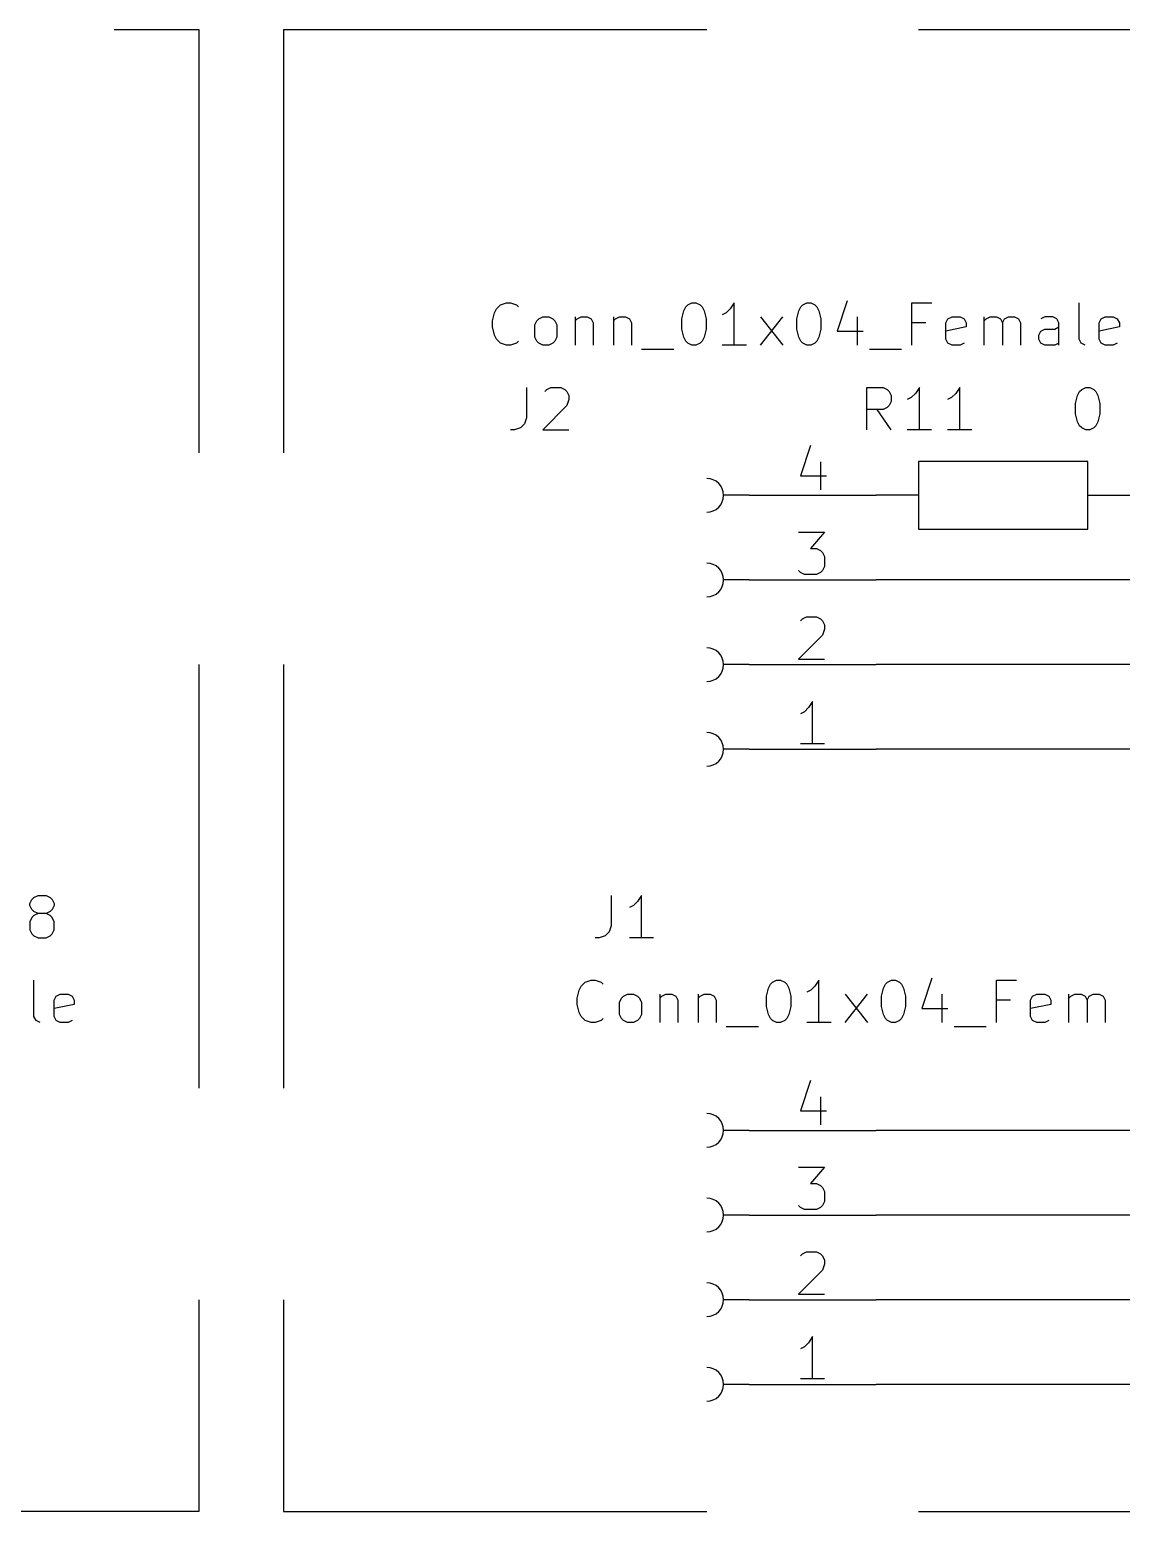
# Model space of a CAD drawing. Extents: x 0.4 to 16.1, y -11.3 to -0.4.
# Drawn here: x 3.55 to 4.84, y -4.05 to -2.3 of the extents above; entities that cross this region are included whole.
import ezdxf

# ---------------------------------------------------------------- set-up
doc = ezdxf.new("R2010")
doc.units = 0
doc.header["$MEASUREMENT"] = 0
doc.linetypes.add('DASHED', pattern=[0.75, 0.5, -0.25])
for name, color, linetype in [('BLUE3', 171, 'CONTINUOUS'), ('CYAN2', 4, 'CONTINUOUS'), ('GREEN3', 91, 'CONTINUOUS'), ('RED2', 1, 'CONTINUOUS'), ('RED3', 11, 'CONTINUOUS')]:
    doc.layers.add(name, color=color, linetype=linetype)

msp = doc.modelspace()

# ---------------------------------------------------------------- linework, layer by layer
at = {"layer": 'BLUE3', "linetype": 'DASHED'}
for p, q in [((0.65, -2.3), (3.75, -2.3)), ((3.75, -2.3), (3.75, -4.05)), ((3.85, -2.3), (6.2, -2.3)), ((3.85, -2.3), (3.85, -4.05)), ((3.75, -4.05), (0.65, -4.05)), ((3.85, -4.05), (6.2, -4.05))]:
    msp.add_line(p, q, dxfattribs=at)
at = {"layer": 'CYAN2', "linetype": 'CONTINUOUS'}
for p, q in [((4.10163, -2.62976), (4.10639, -2.625)), ((4.10163, -2.62976), (4.10639, -2.625)), ((4.10639, -2.625), (4.11354, -2.62262)), ((4.10639, -2.625), (4.11354, -2.62262)), ((4.11354, -2.62262), (4.1183, -2.62262)), ((4.11354, -2.62262), (4.1183, -2.62262)), ((4.1183, -2.62262), (4.12544, -2.625)), ((4.1183, -2.62262), (4.12544, -2.625)), ((4.12544, -2.625), (4.12782, -2.62738)), ((4.12544, -2.625), (4.12782, -2.62738)), ((4.32544, -2.62738), (4.32782, -2.625)), ((4.32544, -2.62738), (4.32782, -2.625)), ((4.32782, -2.625), (4.33258, -2.62262)), ((4.32782, -2.625), (4.33258, -2.62262)), ((4.33258, -2.62262), (4.33735, -2.62262)), ((4.33258, -2.62262), (4.33735, -2.62262)), ((4.33735, -2.62262), (4.34211, -2.625)), ((4.33735, -2.62262), (4.34211, -2.625)), ((4.34211, -2.625), (4.34449, -2.62738)), ((4.34211, -2.625), (4.34449, -2.62738)), ((4.38258, -2.62262), (4.37782, -2.62976)), ((4.38258, -2.62262), (4.37782, -2.62976)), ((4.38258, -2.67262), (4.38258, -2.62262)), ((4.38258, -2.67262), (4.38258, -2.62262)), ((4.46116, -2.62738), (4.46354, -2.625)), ((4.46116, -2.62738), (4.46354, -2.625)), ((4.46354, -2.625), (4.4683, -2.62262)), ((4.46354, -2.625), (4.4683, -2.62262)), ((4.4683, -2.62262), (4.47306, -2.62262)), ((4.4683, -2.62262), (4.47306, -2.62262)), ((4.47306, -2.62262), (4.47782, -2.625)), ((4.47306, -2.62262), (4.47782, -2.625)), ((4.47782, -2.625), (4.4802, -2.62738)), ((4.47782, -2.625), (4.4802, -2.62738)), ((4.51592, -2.62024), (4.50401, -2.65595)), ((4.51592, -2.62024), (4.50401, -2.65595)), ((4.59211, -2.67262), (4.59211, -2.62262)), ((4.59211, -2.62262), (4.61592, -2.62262)), ((4.59211, -2.67262), (4.59211, -2.62262)), ((4.59211, -2.62262), (4.61592, -2.62262)), ((4.78973, -2.66547), (4.78973, -2.62262)), ((4.78973, -2.66547), (4.78973, -2.62262)), ((4.09687, -2.64405), (4.09925, -2.63452)), ((4.09687, -2.64405), (4.09925, -2.63452)), ((4.09925, -2.63452), (4.10163, -2.62976)), ((4.09925, -2.63452), (4.10163, -2.62976)), ((4.14925, -2.64405), (4.15163, -2.64167)), ((4.14925, -2.64405), (4.15163, -2.64167)), ((4.15163, -2.64167), (4.15639, -2.63928)), ((4.15163, -2.64167), (4.15639, -2.63928)), ((4.15639, -2.63928), (4.16354, -2.63928)), ((4.15639, -2.63928), (4.16354, -2.63928)), ((4.16354, -2.63928), (4.1683, -2.64167)), ((4.16354, -2.63928), (4.1683, -2.64167)), ((4.1683, -2.64167), (4.17068, -2.64405)), ((4.1683, -2.64167), (4.17068, -2.64405)), ((4.19449, -2.63928), (4.19449, -2.67262)), ((4.19449, -2.63928), (4.19449, -2.67262)), ((4.19449, -2.64405), (4.19687, -2.64167)), ((4.19449, -2.64405), (4.19687, -2.64167)), ((4.19687, -2.64167), (4.20163, -2.63928)), ((4.19687, -2.64167), (4.20163, -2.63928)), ((4.20163, -2.63928), (4.20878, -2.63928)), ((4.20163, -2.63928), (4.20878, -2.63928)), ((4.20878, -2.63928), (4.21354, -2.64167)), ((4.20878, -2.63928), (4.21354, -2.64167)), ((4.21354, -2.64167), (4.21592, -2.64643)), ((4.21354, -2.64167), (4.21592, -2.64643)), ((4.23973, -2.63928), (4.23973, -2.67262)), ((4.23973, -2.63928), (4.23973, -2.67262)), ((4.23973, -2.64405), (4.24211, -2.64167)), ((4.23973, -2.64405), (4.24211, -2.64167)), ((4.24211, -2.64167), (4.24687, -2.63928)), ((4.24211, -2.64167), (4.24687, -2.63928)), ((4.24687, -2.63928), (4.25401, -2.63928)), ((4.24687, -2.63928), (4.25401, -2.63928)), ((4.25401, -2.63928), (4.25878, -2.64167)), ((4.25401, -2.63928), (4.25878, -2.64167)), ((4.25878, -2.64167), (4.26116, -2.64643)), ((4.25878, -2.64167), (4.26116, -2.64643)), ((4.32068, -2.64167), (4.32306, -2.63214)), ((4.32068, -2.64167), (4.32306, -2.63214)), ((4.32068, -2.65357), (4.32068, -2.64167)), ((4.32068, -2.65357), (4.32068, -2.64167)), ((4.32306, -2.63214), (4.32544, -2.62738)), ((4.32306, -2.63214), (4.32544, -2.62738)), ((4.34449, -2.62738), (4.34687, -2.63214)), ((4.34449, -2.62738), (4.34687, -2.63214)), ((4.34687, -2.63214), (4.34925, -2.64167)), ((4.34687, -2.63214), (4.34925, -2.64167)), ((4.34925, -2.64167), (4.34925, -2.65357)), ((4.34925, -2.64167), (4.34925, -2.65357)), ((4.37306, -2.63452), (4.3683, -2.6369)), ((4.37306, -2.63452), (4.3683, -2.6369)), ((4.37782, -2.62976), (4.37306, -2.63452)), ((4.37782, -2.62976), (4.37306, -2.63452)), ((4.41354, -2.67262), (4.43973, -2.63928)), ((4.41354, -2.63928), (4.43973, -2.67262)), ((4.41354, -2.67262), (4.43973, -2.63928)), ((4.41354, -2.63928), (4.43973, -2.67262)), ((4.45639, -2.64167), (4.45878, -2.63214)), ((4.45639, -2.64167), (4.45878, -2.63214)), ((4.45639, -2.65357), (4.45639, -2.64167)), ((4.45639, -2.65357), (4.45639, -2.64167)), ((4.45878, -2.63214), (4.46116, -2.62738)), ((4.45878, -2.63214), (4.46116, -2.62738)), ((4.4802, -2.62738), (4.48258, -2.63214)), ((4.4802, -2.62738), (4.48258, -2.63214)), ((4.48258, -2.63214), (4.48496, -2.64167)), ((4.48258, -2.63214), (4.48496, -2.64167)), ((4.48496, -2.64167), (4.48496, -2.65357)), ((4.48496, -2.64167), (4.48496, -2.65357)), ((4.52782, -2.63928), (4.52782, -2.67262)), ((4.52782, -2.63928), (4.52782, -2.67262)), ((4.63258, -2.64643), (4.63496, -2.64167)), ((4.63258, -2.64643), (4.63496, -2.64167)), ((4.63496, -2.64167), (4.63973, -2.63928)), ((4.63496, -2.64167), (4.63973, -2.63928)), ((4.63973, -2.63928), (4.64925, -2.63928)), ((4.63973, -2.63928), (4.64925, -2.63928)), ((4.64925, -2.63928), (4.65401, -2.64167)), ((4.64925, -2.63928), (4.65401, -2.64167)), ((4.65401, -2.64167), (4.65639, -2.64643)), ((4.65401, -2.64167), (4.65639, -2.64643)), ((4.67782, -2.67262), (4.67782, -2.63928)), ((4.67782, -2.67262), (4.67782, -2.63928)), ((4.67782, -2.64405), (4.6802, -2.64167)), ((4.67782, -2.64405), (4.6802, -2.64167)), ((4.6802, -2.64167), (4.68496, -2.63928)), ((4.6802, -2.64167), (4.68496, -2.63928)), ((4.68496, -2.63928), (4.69211, -2.63928)), ((4.68496, -2.63928), (4.69211, -2.63928)), ((4.69211, -2.63928), (4.69687, -2.64167)), ((4.69211, -2.63928), (4.69687, -2.64167)), ((4.69687, -2.64167), (4.69925, -2.64643)), ((4.69687, -2.64167), (4.69925, -2.64643)), ((4.69925, -2.64643), (4.70163, -2.64167)), ((4.69925, -2.64643), (4.70163, -2.64167)), ((4.70163, -2.64167), (4.70639, -2.63928)), ((4.70163, -2.64167), (4.70639, -2.63928)), ((4.70639, -2.63928), (4.71354, -2.63928)), ((4.70639, -2.63928), (4.71354, -2.63928)), ((4.71354, -2.63928), (4.7183, -2.64167)), ((4.71354, -2.63928), (4.7183, -2.64167)), ((4.7183, -2.64167), (4.72068, -2.64643)), ((4.7183, -2.64167), (4.72068, -2.64643)), ((4.74925, -2.63928), (4.74449, -2.64167)), ((4.74925, -2.63928), (4.74449, -2.64167)), ((4.75878, -2.63928), (4.74925, -2.63928)), ((4.75878, -2.63928), (4.74925, -2.63928)), ((4.76354, -2.64167), (4.75878, -2.63928)), ((4.76354, -2.64167), (4.75878, -2.63928)), ((4.76592, -2.64643), (4.76354, -2.64167)), ((4.76592, -2.64643), (4.76354, -2.64167)), ((4.81354, -2.64643), (4.81592, -2.64167)), ((4.81354, -2.64643), (4.81592, -2.64167)), ((4.81592, -2.64167), (4.82068, -2.63928)), ((4.81592, -2.64167), (4.82068, -2.63928)), ((4.82068, -2.63928), (4.8302, -2.63928)), ((4.82068, -2.63928), (4.8302, -2.63928)), ((4.8302, -2.63928), (4.83496, -2.64167)), ((4.8302, -2.63928), (4.83496, -2.64167)), ((4.83496, -2.64167), (4.83735, -2.64643)), ((4.83496, -2.64167), (4.83735, -2.64643)), ((4.09687, -2.65119), (4.09687, -2.64405)), ((4.09687, -2.65119), (4.09687, -2.64405)), ((4.09925, -2.66071), (4.09687, -2.65119)), ((4.09925, -2.66071), (4.09687, -2.65119)), ((4.14687, -2.64881), (4.14925, -2.64405)), ((4.14687, -2.64881), (4.14925, -2.64405)), ((4.14687, -2.66309), (4.14687, -2.64881)), ((4.14687, -2.66309), (4.14687, -2.64881)), ((4.17068, -2.64405), (4.17306, -2.64881)), ((4.17068, -2.64405), (4.17306, -2.64881)), ((4.17306, -2.64881), (4.17306, -2.66309)), ((4.17306, -2.64881), (4.17306, -2.66309)), ((4.21592, -2.64643), (4.21592, -2.67262)), ((4.21592, -2.64643), (4.21592, -2.67262)), ((4.26116, -2.64643), (4.26116, -2.67262)), ((4.26116, -2.64643), (4.26116, -2.67262)), ((4.32306, -2.66309), (4.32068, -2.65357)), ((4.32306, -2.66309), (4.32068, -2.65357)), ((4.34925, -2.65357), (4.34687, -2.66309)), ((4.34925, -2.65357), (4.34687, -2.66309)), ((4.45878, -2.66309), (4.45639, -2.65357)), ((4.45878, -2.66309), (4.45639, -2.65357)), ((4.48496, -2.65357), (4.48258, -2.66309)), ((4.48496, -2.65357), (4.48258, -2.66309)), ((4.50401, -2.65595), (4.53496, -2.65595)), ((4.50401, -2.65595), (4.53496, -2.65595)), ((4.60878, -2.64643), (4.59211, -2.64643)), ((4.60878, -2.64643), (4.59211, -2.64643)), ((4.63258, -2.66547), (4.63258, -2.64643)), ((4.63258, -2.66547), (4.63258, -2.64643)), ((4.65639, -2.65119), (4.63258, -2.65595)), ((4.65639, -2.65119), (4.63258, -2.65595)), ((4.65639, -2.64643), (4.65639, -2.65119)), ((4.65639, -2.64643), (4.65639, -2.65119)), ((4.69925, -2.64643), (4.69925, -2.67262)), ((4.69925, -2.64643), (4.69925, -2.67262)), ((4.72068, -2.64643), (4.72068, -2.67262)), ((4.72068, -2.64643), (4.72068, -2.67262)), ((4.74211, -2.66071), (4.74449, -2.65595)), ((4.74211, -2.66071), (4.74449, -2.65595)), ((4.74449, -2.65595), (4.74925, -2.65357)), ((4.74449, -2.65595), (4.74925, -2.65357)), ((4.74925, -2.65357), (4.76116, -2.65357)), ((4.74925, -2.65357), (4.76116, -2.65357)), ((4.76116, -2.65357), (4.76592, -2.65119)), ((4.76116, -2.65357), (4.76592, -2.65119)), ((4.76592, -2.67262), (4.76592, -2.64643)), ((4.76592, -2.67262), (4.76592, -2.64643)), ((4.81354, -2.66547), (4.81354, -2.64643)), ((4.81354, -2.66547), (4.81354, -2.64643)), ((4.83735, -2.65119), (4.81354, -2.65595)), ((4.83735, -2.65119), (4.81354, -2.65595)), ((4.83735, -2.64643), (4.83735, -2.65119)), ((4.83735, -2.64643), (4.83735, -2.65119)), ((4.10163, -2.66547), (4.09925, -2.66071)), ((4.10163, -2.66547), (4.09925, -2.66071)), ((4.10639, -2.67024), (4.10163, -2.66547)), ((4.10639, -2.67024), (4.10163, -2.66547)), ((4.11354, -2.67262), (4.10639, -2.67024)), ((4.11354, -2.67262), (4.10639, -2.67024)), ((4.1183, -2.67262), (4.11354, -2.67262)), ((4.1183, -2.67262), (4.11354, -2.67262)), ((4.12544, -2.67024), (4.1183, -2.67262)), ((4.12544, -2.67024), (4.1183, -2.67262)), ((4.12782, -2.66785), (4.12544, -2.67024)), ((4.12782, -2.66785), (4.12544, -2.67024)), ((4.14925, -2.66785), (4.14687, -2.66309)), ((4.14925, -2.66785), (4.14687, -2.66309)), ((4.15163, -2.67024), (4.14925, -2.66785)), ((4.15163, -2.67024), (4.14925, -2.66785)), ((4.15639, -2.67262), (4.15163, -2.67024)), ((4.15639, -2.67262), (4.15163, -2.67024)), ((4.16354, -2.67262), (4.15639, -2.67262)), ((4.16354, -2.67262), (4.15639, -2.67262)), ((4.1683, -2.67024), (4.16354, -2.67262)), ((4.1683, -2.67024), (4.16354, -2.67262)), ((4.17068, -2.66785), (4.1683, -2.67024)), ((4.17068, -2.66785), (4.1683, -2.67024)), ((4.17306, -2.66309), (4.17068, -2.66785)), ((4.17306, -2.66309), (4.17068, -2.66785)), ((4.27306, -2.67738), (4.31116, -2.67738)), ((4.27306, -2.67738), (4.31116, -2.67738)), ((4.32544, -2.66785), (4.32306, -2.66309)), ((4.32544, -2.66785), (4.32306, -2.66309)), ((4.32782, -2.67024), (4.32544, -2.66785)), ((4.32782, -2.67024), (4.32544, -2.66785)), ((4.33258, -2.67262), (4.32782, -2.67024)), ((4.33258, -2.67262), (4.32782, -2.67024)), ((4.33735, -2.67262), (4.33258, -2.67262)), ((4.33735, -2.67262), (4.33258, -2.67262)), ((4.34211, -2.67024), (4.33735, -2.67262)), ((4.34211, -2.67024), (4.33735, -2.67262)), ((4.34449, -2.66785), (4.34211, -2.67024)), ((4.34449, -2.66785), (4.34211, -2.67024)), ((4.34687, -2.66309), (4.34449, -2.66785)), ((4.34687, -2.66309), (4.34449, -2.66785)), ((4.39687, -2.67262), (4.3683, -2.67262)), ((4.39687, -2.67262), (4.3683, -2.67262)), ((4.46116, -2.66785), (4.45878, -2.66309)), ((4.46116, -2.66785), (4.45878, -2.66309)), ((4.46354, -2.67024), (4.46116, -2.66785)), ((4.46354, -2.67024), (4.46116, -2.66785)), ((4.4683, -2.67262), (4.46354, -2.67024)), ((4.4683, -2.67262), (4.46354, -2.67024)), ((4.47306, -2.67262), (4.4683, -2.67262)), ((4.47306, -2.67262), (4.4683, -2.67262)), ((4.47782, -2.67024), (4.47306, -2.67262)), ((4.47782, -2.67024), (4.47306, -2.67262)), ((4.4802, -2.66785), (4.47782, -2.67024)), ((4.4802, -2.66785), (4.47782, -2.67024)), ((4.48258, -2.66309), (4.4802, -2.66785)), ((4.48258, -2.66309), (4.4802, -2.66785)), ((4.54211, -2.67738), (4.5802, -2.67738)), ((4.54211, -2.67738), (4.5802, -2.67738)), ((4.63496, -2.67024), (4.63258, -2.66547)), ((4.63496, -2.67024), (4.63258, -2.66547)), ((4.63973, -2.67262), (4.63496, -2.67024)), ((4.63973, -2.67262), (4.63496, -2.67024)), ((4.64925, -2.67262), (4.63973, -2.67262)), ((4.64925, -2.67262), (4.63973, -2.67262)), ((4.65401, -2.67024), (4.64925, -2.67262)), ((4.65401, -2.67024), (4.64925, -2.67262)), ((4.74211, -2.66547), (4.74211, -2.66071)), ((4.74211, -2.66547), (4.74211, -2.66071)), ((4.74449, -2.67024), (4.74211, -2.66547)), ((4.74449, -2.67024), (4.74211, -2.66547)), ((4.74925, -2.67262), (4.74449, -2.67024)), ((4.74925, -2.67262), (4.74449, -2.67024)), ((4.76116, -2.67262), (4.74925, -2.67262)), ((4.76116, -2.67262), (4.74925, -2.67262)), ((4.76592, -2.67024), (4.76116, -2.67262)), ((4.76592, -2.67024), (4.76116, -2.67262)), ((4.79211, -2.67024), (4.78973, -2.66547)), ((4.79211, -2.67024), (4.78973, -2.66547)), ((4.79687, -2.67262), (4.79211, -2.67024)), ((4.79687, -2.67262), (4.79211, -2.67024)), ((4.81592, -2.67024), (4.81354, -2.66547)), ((4.81592, -2.67024), (4.81354, -2.66547)), ((4.82068, -2.67262), (4.81592, -2.67024)), ((4.82068, -2.67262), (4.81592, -2.67024)), ((4.8302, -2.67262), (4.82068, -2.67262)), ((4.8302, -2.67262), (4.82068, -2.67262)), ((4.83496, -2.67024), (4.8302, -2.67262)), ((4.83496, -2.67024), (4.8302, -2.67262)), ((4.13735, -2.72262), (4.13735, -2.75833)), ((4.13735, -2.72262), (4.13735, -2.75833)), ((4.15878, -2.72738), (4.16116, -2.725)), ((4.15878, -2.72738), (4.16116, -2.725)), ((4.16116, -2.725), (4.16592, -2.72262)), ((4.16116, -2.725), (4.16592, -2.72262)), ((4.16592, -2.72262), (4.17782, -2.72262)), ((4.16592, -2.72262), (4.17782, -2.72262)), ((4.17782, -2.72262), (4.18259, -2.725)), ((4.17782, -2.72262), (4.18259, -2.725)), ((4.18259, -2.725), (4.18496, -2.72738)), ((4.18259, -2.725), (4.18496, -2.72738)), ((4.18496, -2.72738), (4.18735, -2.73214)), ((4.18496, -2.72738), (4.18735, -2.73214)), ((4.53928, -2.77261), (4.53928, -2.72261)), ((4.53928, -2.72261), (4.55833, -2.72261)), ((4.53928, -2.77261), (4.53928, -2.72261)), ((4.53928, -2.72261), (4.55833, -2.72261)), ((4.55833, -2.72261), (4.56309, -2.725)), ((4.55833, -2.72261), (4.56309, -2.725)), ((4.56309, -2.725), (4.56547, -2.72737)), ((4.56309, -2.725), (4.56547, -2.72737)), ((4.56547, -2.72737), (4.56785, -2.73214)), ((4.56547, -2.72737), (4.56785, -2.73214)), ((4.59643, -2.72976), (4.59167, -2.73452)), ((4.59643, -2.72976), (4.59167, -2.73452)), ((4.60119, -2.72261), (4.59643, -2.72976)), ((4.60119, -2.72261), (4.59643, -2.72976)), ((4.60119, -2.77261), (4.60119, -2.72261)), ((4.60119, -2.77261), (4.60119, -2.72261)), ((4.64405, -2.72976), (4.63928, -2.73452)), ((4.64405, -2.72976), (4.63928, -2.73452)), ((4.64881, -2.72261), (4.64405, -2.72976)), ((4.64881, -2.72261), (4.64405, -2.72976)), ((4.64881, -2.77261), (4.64881, -2.72261)), ((4.64881, -2.77261), (4.64881, -2.72261)), ((4.78809, -2.73214), (4.79047, -2.72737)), ((4.78809, -2.73214), (4.79047, -2.72737)), ((4.79047, -2.72737), (4.79285, -2.725)), ((4.79047, -2.72737), (4.79285, -2.725)), ((4.79285, -2.725), (4.79762, -2.72261)), ((4.79285, -2.725), (4.79762, -2.72261)), ((4.79762, -2.72261), (4.80238, -2.72261)), ((4.79762, -2.72261), (4.80238, -2.72261)), ((4.80238, -2.72261), (4.80714, -2.725)), ((4.80238, -2.72261), (4.80714, -2.725)), ((4.80714, -2.725), (4.80952, -2.72737)), ((4.80714, -2.725), (4.80952, -2.72737)), ((4.80952, -2.72737), (4.8119, -2.73214)), ((4.80952, -2.72737), (4.8119, -2.73214)), ((4.18496, -2.74405), (4.15639, -2.77262)), ((4.18496, -2.74405), (4.15639, -2.77262)), ((4.18735, -2.7369), (4.18496, -2.74405)), ((4.18735, -2.7369), (4.18496, -2.74405)), ((4.18735, -2.73214), (4.18735, -2.7369)), ((4.18735, -2.73214), (4.18735, -2.7369)), ((4.56309, -2.74642), (4.55833, -2.7488)), ((4.56309, -2.74642), (4.55833, -2.7488)), ((4.56547, -2.74404), (4.56309, -2.74642)), ((4.56547, -2.74404), (4.56309, -2.74642)), ((4.56785, -2.73928), (4.56547, -2.74404)), ((4.56785, -2.73928), (4.56547, -2.74404)), ((4.56785, -2.73214), (4.56785, -2.73928)), ((4.56785, -2.73214), (4.56785, -2.73928)), ((4.59167, -2.73452), (4.5869, -2.7369)), ((4.59167, -2.73452), (4.5869, -2.7369)), ((4.63928, -2.73452), (4.63452, -2.7369)), ((4.63928, -2.73452), (4.63452, -2.7369)), ((4.78571, -2.74166), (4.78809, -2.73214)), ((4.78571, -2.74166), (4.78809, -2.73214)), ((4.78571, -2.75357), (4.78571, -2.74166)), ((4.78571, -2.75357), (4.78571, -2.74166)), ((4.8119, -2.73214), (4.81428, -2.74166)), ((4.8119, -2.73214), (4.81428, -2.74166)), ((4.81428, -2.74166), (4.81428, -2.75357)), ((4.81428, -2.74166), (4.81428, -2.75357)), ((4.13735, -2.75833), (4.13496, -2.76547)), ((4.13735, -2.75833), (4.13496, -2.76547)), ((4.55833, -2.7488), (4.53928, -2.7488)), ((4.55833, -2.7488), (4.53928, -2.7488)), ((4.56785, -2.77261), (4.55119, -2.7488)), ((4.56785, -2.77261), (4.55119, -2.7488)), ((4.78809, -2.76309), (4.78571, -2.75357)), ((4.78809, -2.76309), (4.78571, -2.75357)), ((4.79047, -2.76785), (4.78809, -2.76309)), ((4.79047, -2.76785), (4.78809, -2.76309)), ((4.8119, -2.76309), (4.80952, -2.76785)), ((4.8119, -2.76309), (4.80952, -2.76785)), ((4.81428, -2.75357), (4.8119, -2.76309)), ((4.81428, -2.75357), (4.8119, -2.76309)), ((4.12306, -2.77262), (4.1183, -2.77262)), ((4.12306, -2.77262), (4.1183, -2.77262)), ((4.1302, -2.77024), (4.12306, -2.77262)), ((4.1302, -2.77024), (4.12306, -2.77262)), ((4.13496, -2.76547), (4.1302, -2.77024)), ((4.13496, -2.76547), (4.1302, -2.77024)), ((4.15639, -2.77262), (4.18735, -2.77262)), ((4.15639, -2.77262), (4.18735, -2.77262)), ((4.61547, -2.77261), (4.5869, -2.77261)), ((4.61547, -2.77261), (4.5869, -2.77261)), ((4.66309, -2.77261), (4.63452, -2.77261)), ((4.66309, -2.77261), (4.63452, -2.77261)), ((4.79285, -2.77023), (4.79047, -2.76785)), ((4.79285, -2.77023), (4.79047, -2.76785)), ((4.79762, -2.77261), (4.79285, -2.77023)), ((4.79762, -2.77261), (4.79285, -2.77023)), ((4.80238, -2.77261), (4.79762, -2.77261)), ((4.80238, -2.77261), (4.79762, -2.77261)), ((4.80714, -2.77023), (4.80238, -2.77261)), ((4.80714, -2.77023), (4.80238, -2.77261)), ((4.80952, -2.76785), (4.80714, -2.77023)), ((4.80952, -2.76785), (4.80714, -2.77023)), ((3.55312, -3.32737), (3.5555, -3.325)), ((3.5555, -3.325), (3.56026, -3.32261)), ((3.56026, -3.32261), (3.56979, -3.32261)), ((3.56979, -3.32261), (3.57455, -3.325)), ((3.57455, -3.325), (3.57693, -3.32737)), ((4.23735, -3.32262), (4.23735, -3.35833)), ((4.27306, -3.32262), (4.2683, -3.32976)), ((4.27306, -3.37262), (4.27306, -3.32262)), ((3.55074, -3.33214), (3.55312, -3.32737)), ((3.55074, -3.33452), (3.55074, -3.33214)), ((3.55312, -3.33928), (3.55074, -3.33452)), ((3.5555, -3.34166), (3.55312, -3.33928)), ((3.56026, -3.34404), (3.5555, -3.34166)), ((3.57455, -3.34166), (3.56979, -3.34404)), ((3.57693, -3.33928), (3.57455, -3.34166)), ((3.57693, -3.32737), (3.57931, -3.33214)), ((3.57931, -3.33452), (3.57693, -3.33928)), ((3.57931, -3.33214), (3.57931, -3.33452)), ((4.26354, -3.33452), (4.25878, -3.3369)), ((4.2683, -3.32976), (4.26354, -3.33452)), ((3.55312, -3.3488), (3.55074, -3.35357)), ((3.55074, -3.35357), (3.55074, -3.36309)), ((3.5555, -3.34642), (3.55312, -3.3488)), ((3.56026, -3.34404), (3.5555, -3.34642)), ((3.56979, -3.34404), (3.56026, -3.34404)), ((3.57455, -3.34642), (3.56979, -3.34404)), ((3.57693, -3.3488), (3.57455, -3.34642)), ((3.57931, -3.35357), (3.57693, -3.3488)), ((3.57931, -3.36309), (3.57931, -3.35357)), ((4.23735, -3.35833), (4.23496, -3.36547)), ((3.55074, -3.36309), (3.55312, -3.36785)), ((3.55312, -3.36785), (3.5555, -3.37023)), ((3.5555, -3.37023), (3.56026, -3.37261)), ((3.56026, -3.37261), (3.56979, -3.37261)), ((3.56979, -3.37261), (3.57455, -3.37023)), ((3.57455, -3.37023), (3.57693, -3.36785)), ((3.57693, -3.36785), (3.57931, -3.36309)), ((4.22306, -3.37262), (4.2183, -3.37262)), ((4.2302, -3.37024), (4.22306, -3.37262)), ((4.23496, -3.36547), (4.2302, -3.37024)), ((4.28735, -3.37262), (4.25878, -3.37262)), ((3.5555, -3.46547), (3.5555, -3.42261)), ((4.19925, -3.43452), (4.20163, -3.42976)), ((4.20163, -3.42976), (4.20639, -3.425)), ((4.20639, -3.425), (4.21354, -3.42262)), ((4.21354, -3.42262), (4.2183, -3.42262)), ((4.2183, -3.42262), (4.22544, -3.425)), ((4.22544, -3.425), (4.22782, -3.42738)), ((4.42306, -3.43214), (4.42544, -3.42738)), ((4.42544, -3.42738), (4.42782, -3.425)), ((4.42782, -3.425), (4.43258, -3.42262)), ((4.43258, -3.42262), (4.43735, -3.42262)), ((4.43735, -3.42262), (4.44211, -3.425)), ((4.44211, -3.425), (4.44449, -3.42738)), ((4.44449, -3.42738), (4.44687, -3.43214)), ((4.47782, -3.42976), (4.47306, -3.43452)), ((4.48258, -3.42262), (4.47782, -3.42976)), ((4.48258, -3.47262), (4.48258, -3.42262)), ((4.55878, -3.43214), (4.56116, -3.42738)), ((4.56116, -3.42738), (4.56354, -3.425)), ((4.56354, -3.425), (4.5683, -3.42262)), ((4.5683, -3.42262), (4.57306, -3.42262)), ((4.57306, -3.42262), (4.57782, -3.425)), ((4.57782, -3.425), (4.5802, -3.42738)), ((4.5802, -3.42738), (4.58258, -3.43214)), ((4.61592, -3.42024), (4.60401, -3.45595)), ((4.69211, -3.47262), (4.69211, -3.42262)), ((4.69211, -3.42262), (4.71592, -3.42262)), ((3.57931, -3.44642), (3.58169, -3.44166)), ((3.57931, -3.46547), (3.57931, -3.44642)), ((3.58169, -3.44166), (3.58646, -3.43928)), ((3.58646, -3.43928), (3.59598, -3.43928)), ((3.59598, -3.43928), (3.60074, -3.44166)), ((3.60074, -3.44166), (3.60312, -3.44642)), ((3.60312, -3.44642), (3.60312, -3.45119)), ((4.19687, -3.44405), (4.19925, -3.43452)), ((4.19687, -3.45119), (4.19687, -3.44405)), ((4.24687, -3.44881), (4.24925, -3.44405)), ((4.24925, -3.44405), (4.25163, -3.44167)), ((4.25163, -3.44167), (4.25639, -3.43928)), ((4.25639, -3.43928), (4.26354, -3.43928)), ((4.26354, -3.43928), (4.2683, -3.44167)), ((4.2683, -3.44167), (4.27068, -3.44405)), ((4.27068, -3.44405), (4.27306, -3.44881)), ((4.29449, -3.43928), (4.29449, -3.47262)), ((4.29449, -3.44405), (4.29687, -3.44167)), ((4.29687, -3.44167), (4.30163, -3.43928)), ((4.30163, -3.43928), (4.30878, -3.43928)), ((4.30878, -3.43928), (4.31354, -3.44167)), ((4.31354, -3.44167), (4.31592, -3.44643)), ((4.31592, -3.44643), (4.31592, -3.47262)), ((4.33973, -3.43928), (4.33973, -3.47262)), ((4.33973, -3.44405), (4.34211, -3.44167)), ((4.34211, -3.44167), (4.34687, -3.43928)), ((4.34687, -3.43928), (4.35401, -3.43928)), ((4.35401, -3.43928), (4.35878, -3.44167)), ((4.35878, -3.44167), (4.36116, -3.44643)), ((4.36116, -3.44643), (4.36116, -3.47262)), ((4.42068, -3.44167), (4.42306, -3.43214)), ((4.42068, -3.45357), (4.42068, -3.44167)), ((4.44687, -3.43214), (4.44925, -3.44167)), ((4.44925, -3.44167), (4.44925, -3.45357)), ((4.47306, -3.43452), (4.4683, -3.4369)), ((4.51354, -3.47262), (4.53973, -3.43928)), ((4.51354, -3.43928), (4.53973, -3.47262)), ((4.55639, -3.44167), (4.55878, -3.43214)), ((4.55639, -3.45357), (4.55639, -3.44167)), ((4.58258, -3.43214), (4.58496, -3.44167)), ((4.58496, -3.44167), (4.58496, -3.45357)), ((4.62782, -3.43928), (4.62782, -3.47262)), ((4.70878, -3.44643), (4.69211, -3.44643)), ((4.73258, -3.44643), (4.73496, -3.44167)), ((4.73258, -3.46547), (4.73258, -3.44643)), ((4.73496, -3.44167), (4.73973, -3.43928)), ((4.73973, -3.43928), (4.74925, -3.43928)), ((4.74925, -3.43928), (4.75401, -3.44167)), ((4.75401, -3.44167), (4.75639, -3.44643)), ((4.75639, -3.44643), (4.75639, -3.45119)), ((4.77782, -3.47262), (4.77782, -3.43928)), ((4.77782, -3.44405), (4.7802, -3.44167)), ((4.7802, -3.44167), (4.78496, -3.43928)), ((4.78496, -3.43928), (4.79211, -3.43928)), ((4.79211, -3.43928), (4.79687, -3.44167)), ((4.79687, -3.44167), (4.79925, -3.44643)), ((4.79925, -3.44643), (4.80163, -3.44167)), ((4.79925, -3.44643), (4.79925, -3.47262)), ((4.80163, -3.44167), (4.80639, -3.43928)), ((4.80639, -3.43928), (4.81354, -3.43928)), ((4.81354, -3.43928), (4.8183, -3.44167)), ((4.8183, -3.44167), (4.82068, -3.44643)), ((4.82068, -3.44643), (4.82068, -3.47262)), ((3.60312, -3.45119), (3.57931, -3.45594)), ((4.19925, -3.46071), (4.19687, -3.45119)), ((4.20163, -3.46547), (4.19925, -3.46071)), ((4.24687, -3.46309), (4.24687, -3.44881)), ((4.24925, -3.46785), (4.24687, -3.46309)), ((4.27306, -3.46309), (4.27068, -3.46785)), ((4.27306, -3.44881), (4.27306, -3.46309)), ((4.42306, -3.46309), (4.42068, -3.45357)), ((4.42544, -3.46785), (4.42306, -3.46309)), ((4.44687, -3.46309), (4.44449, -3.46785)), ((4.44925, -3.45357), (4.44687, -3.46309)), ((4.55878, -3.46309), (4.55639, -3.45357)), ((4.56116, -3.46785), (4.55878, -3.46309)), ((4.58258, -3.46309), (4.5802, -3.46785)), ((4.58496, -3.45357), (4.58258, -3.46309)), ((4.60401, -3.45595), (4.63496, -3.45595)), ((4.75639, -3.45119), (4.73258, -3.45595)), ((3.55789, -3.47023), (3.5555, -3.46547)), ((3.56265, -3.47261), (3.55789, -3.47023)), ((3.58169, -3.47023), (3.57931, -3.46547)), ((3.58646, -3.47261), (3.58169, -3.47023)), ((3.59598, -3.47261), (3.58646, -3.47261)), ((3.60074, -3.47023), (3.59598, -3.47261)), ((4.20639, -3.47024), (4.20163, -3.46547)), ((4.21354, -3.47262), (4.20639, -3.47024)), ((4.2183, -3.47262), (4.21354, -3.47262)), ((4.22544, -3.47024), (4.2183, -3.47262)), ((4.22782, -3.46785), (4.22544, -3.47024)), ((4.25163, -3.47024), (4.24925, -3.46785)), ((4.25639, -3.47262), (4.25163, -3.47024)), ((4.26354, -3.47262), (4.25639, -3.47262)), ((4.2683, -3.47024), (4.26354, -3.47262)), ((4.27068, -3.46785), (4.2683, -3.47024)), ((4.37306, -3.47738), (4.41116, -3.47738)), ((4.42782, -3.47024), (4.42544, -3.46785)), ((4.43258, -3.47262), (4.42782, -3.47024)), ((4.43735, -3.47262), (4.43258, -3.47262)), ((4.44211, -3.47024), (4.43735, -3.47262)), ((4.44449, -3.46785), (4.44211, -3.47024)), ((4.49687, -3.47262), (4.4683, -3.47262)), ((4.56354, -3.47024), (4.56116, -3.46785)), ((4.5683, -3.47262), (4.56354, -3.47024)), ((4.57306, -3.47262), (4.5683, -3.47262)), ((4.57782, -3.47024), (4.57306, -3.47262)), ((4.5802, -3.46785), (4.57782, -3.47024)), ((4.64211, -3.47738), (4.6802, -3.47738)), ((4.73496, -3.47024), (4.73258, -3.46547)), ((4.73973, -3.47262), (4.73496, -3.47024)), ((4.74925, -3.47262), (4.73973, -3.47262)), ((4.75401, -3.47024), (4.74925, -3.47262))]:
    msp.add_line(p, q, dxfattribs=at)
at = {"layer": 'GREEN3', "linetype": 'CONTINUOUS'}
for p, q in [((5.35, -2.95), (4.55, -2.95)), ((5.35, -3.05), (4.55, -3.05)), ((5.35, -3.15), (4.55, -3.15)), ((4.85, -3.6), (4.55, -3.6)), ((4.85, -3.7), (4.55, -3.7)), ((4.85, -3.8), (4.55, -3.8)), ((4.85, -3.9), (4.55, -3.9))]:
    msp.add_line(p, q, dxfattribs=at)
at = {"layer": 'RED2', "linetype": 'CONTINUOUS'}
for p, q in [((4.6, -2.81), (4.6, -2.89)), ((4.8, -2.81), (4.6, -2.81)), ((4.8, -2.89), (4.8, -2.81)), ((4.4, -2.85), (4.37, -2.85)), ((4.4, -2.85), (4.55, -2.85)), ((4.4, -2.85), (4.55, -2.85)), ((4.6, -2.85), (4.55, -2.85)), ((4.6, -2.85), (4.55, -2.85)), ((4.8, -2.85), (4.85, -2.85)), ((4.8, -2.85), (4.85, -2.85)), ((4.6, -2.89), (4.8, -2.89)), ((4.4, -2.95), (4.37, -2.95)), ((4.4, -2.95), (4.55, -2.95)), ((4.4, -2.95), (4.55, -2.95)), ((4.4, -3.05), (4.37, -3.05)), ((4.4, -3.05), (4.55, -3.05)), ((4.4, -3.05), (4.55, -3.05)), ((4.4, -3.15), (4.37, -3.15)), ((4.4, -3.15), (4.55, -3.15)), ((4.4, -3.15), (4.55, -3.15)), ((4.4, -3.6), (4.37, -3.6)), ((4.4, -3.6), (4.55, -3.6)), ((4.4, -3.7), (4.37, -3.7)), ((4.4, -3.7), (4.55, -3.7)), ((4.4, -3.8), (4.37, -3.8)), ((4.4, -3.8), (4.55, -3.8)), ((4.4, -3.9), (4.37, -3.9)), ((4.4, -3.9), (4.55, -3.9))]:
    msp.add_line(p, q, dxfattribs=at)
at = {"layer": 'RED2'}
for centre in [(4.35, -2.85), (4.35, -2.95), (4.35, -3.05), (4.35, -3.15), (4.35, -3.6), (4.35, -3.7), (4.35, -3.8), (4.35, -3.9)]:
    msp.add_arc(centre, 0.02, -449.9, -270.1, dxfattribs=at)
at = {"layer": 'RED3', "linetype": 'CONTINUOUS'}
for p, q in [((4.47262, -2.79124), (4.46071, -2.82695)), ((4.47262, -2.79124), (4.46071, -2.82695)), ((4.48452, -2.81028), (4.48452, -2.84362)), ((4.48452, -2.81028), (4.48452, -2.84362)), ((4.46071, -2.82695), (4.49167, -2.82695)), ((4.46071, -2.82695), (4.49167, -2.82695)), ((4.45833, -2.89362), (4.48928, -2.89362)), ((4.45833, -2.89362), (4.48928, -2.89362)), ((4.48928, -2.89362), (4.47262, -2.91267)), ((4.48928, -2.89362), (4.47262, -2.91267)), ((4.47262, -2.91267), (4.47976, -2.91267)), ((4.47262, -2.91267), (4.47976, -2.91267)), ((4.47976, -2.91267), (4.48452, -2.91505)), ((4.47976, -2.91267), (4.48452, -2.91505)), ((4.48452, -2.91505), (4.4869, -2.91743)), ((4.48452, -2.91505), (4.4869, -2.91743)), ((4.4869, -2.91743), (4.48928, -2.92219)), ((4.4869, -2.91743), (4.48928, -2.92219)), ((4.48928, -2.92219), (4.48928, -2.93409)), ((4.48928, -2.92219), (4.48928, -2.93409)), ((4.46071, -2.94124), (4.45833, -2.93885)), ((4.46071, -2.94124), (4.45833, -2.93885)), ((4.4869, -2.93885), (4.48452, -2.94124)), ((4.4869, -2.93885), (4.48452, -2.94124)), ((4.48928, -2.93409), (4.4869, -2.93885)), ((4.48928, -2.93409), (4.4869, -2.93885)), ((4.46547, -2.94362), (4.46071, -2.94124)), ((4.46547, -2.94362), (4.46071, -2.94124)), ((4.47976, -2.94362), (4.46547, -2.94362)), ((4.47976, -2.94362), (4.46547, -2.94362)), ((4.48452, -2.94124), (4.47976, -2.94362)), ((4.48452, -2.94124), (4.47976, -2.94362)), ((4.46071, -2.99838), (4.46309, -2.996)), ((4.46071, -2.99838), (4.46309, -2.996)), ((4.46309, -2.996), (4.46785, -2.99362)), ((4.46309, -2.996), (4.46785, -2.99362)), ((4.46785, -2.99362), (4.47976, -2.99362)), ((4.46785, -2.99362), (4.47976, -2.99362)), ((4.47976, -2.99362), (4.48452, -2.996)), ((4.47976, -2.99362), (4.48452, -2.996)), ((4.48452, -2.996), (4.4869, -2.99838)), ((4.48452, -2.996), (4.4869, -2.99838)), ((4.4869, -2.99838), (4.48928, -3.00314)), ((4.4869, -2.99838), (4.48928, -3.00314)), ((4.48928, -3.0079), (4.4869, -3.01505)), ((4.48928, -3.0079), (4.4869, -3.01505)), ((4.48928, -3.00314), (4.48928, -3.0079)), ((4.48928, -3.00314), (4.48928, -3.0079)), ((4.4869, -3.01505), (4.45833, -3.04362)), ((4.4869, -3.01505), (4.45833, -3.04362)), ((4.45833, -3.04362), (4.48928, -3.04362)), ((4.45833, -3.04362), (4.48928, -3.04362)), ((4.475, -3.09362), (4.47024, -3.10076)), ((4.475, -3.09362), (4.47024, -3.10076)), ((4.475, -3.14362), (4.475, -3.09362)), ((4.475, -3.14362), (4.475, -3.09362)), ((4.46547, -3.10552), (4.46071, -3.1079)), ((4.46547, -3.10552), (4.46071, -3.1079)), ((4.47024, -3.10076), (4.46547, -3.10552)), ((4.47024, -3.10076), (4.46547, -3.10552)), ((4.48928, -3.14362), (4.46071, -3.14362)), ((4.48928, -3.14362), (4.46071, -3.14362)), ((4.47262, -3.54124), (4.46071, -3.57695)), ((4.48452, -3.56028), (4.48452, -3.59362)), ((4.46071, -3.57695), (4.49167, -3.57695)), ((4.45833, -3.64362), (4.48928, -3.64362)), ((4.48928, -3.64362), (4.47262, -3.66267)), ((4.47262, -3.66267), (4.47976, -3.66267)), ((4.47976, -3.66267), (4.48452, -3.66505)), ((4.48452, -3.66505), (4.4869, -3.66743)), ((4.4869, -3.66743), (4.48928, -3.67219)), ((4.48928, -3.67219), (4.48928, -3.68409)), ((4.46071, -3.69124), (4.45833, -3.68885)), ((4.46547, -3.69362), (4.46071, -3.69124)), ((4.48452, -3.69124), (4.47976, -3.69362)), ((4.4869, -3.68885), (4.48452, -3.69124)), ((4.48928, -3.68409), (4.4869, -3.68885)), ((4.47976, -3.69362), (4.46547, -3.69362)), ((4.46309, -3.746), (4.46785, -3.74362)), ((4.46785, -3.74362), (4.47976, -3.74362)), ((4.47976, -3.74362), (4.48452, -3.746)), ((4.46071, -3.74838), (4.46309, -3.746)), ((4.48452, -3.746), (4.4869, -3.74838)), ((4.4869, -3.74838), (4.48928, -3.75314)), ((4.48928, -3.7579), (4.4869, -3.76505)), ((4.48928, -3.75314), (4.48928, -3.7579)), ((4.4869, -3.76505), (4.45833, -3.79362)), ((4.45833, -3.79362), (4.48928, -3.79362)), ((4.475, -3.84362), (4.47024, -3.85076)), ((4.475, -3.89362), (4.475, -3.84362)), ((4.46547, -3.85552), (4.46071, -3.8579)), ((4.47024, -3.85076), (4.46547, -3.85552)), ((4.48928, -3.89362), (4.46071, -3.89362))]:
    msp.add_line(p, q, dxfattribs=at)

doc.saveas('drawing.dxf')
